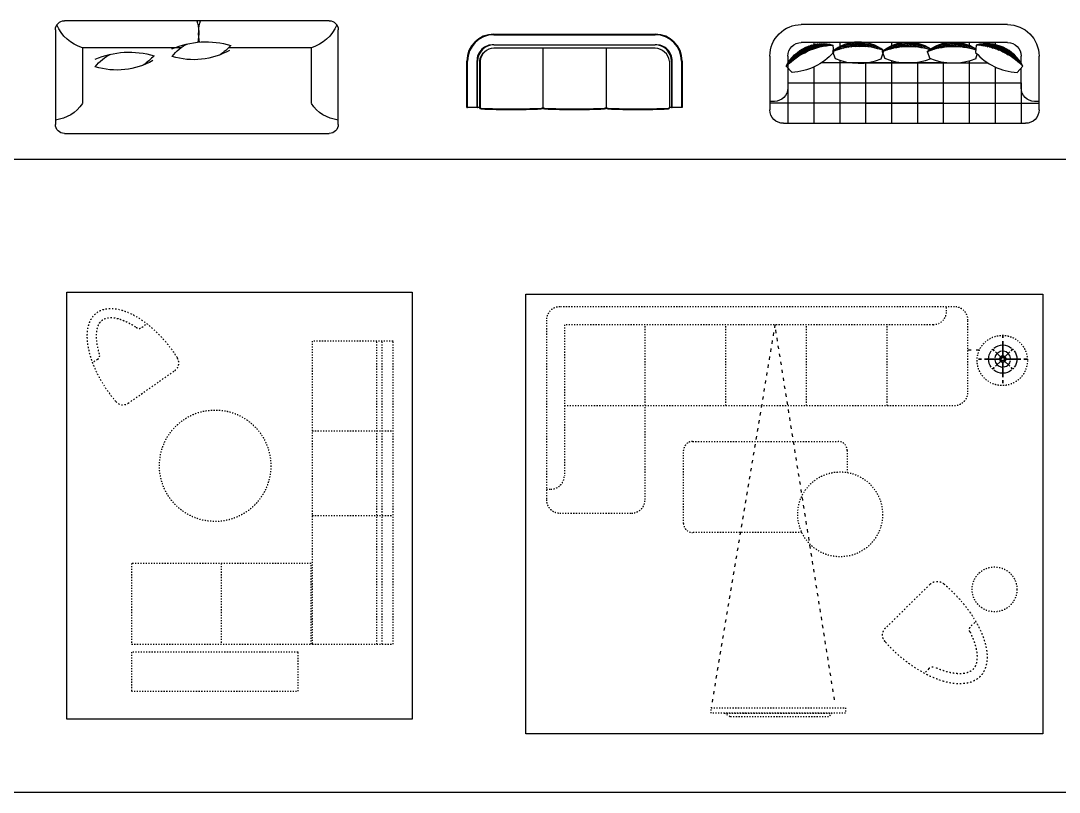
# Model space of a CAD drawing. Extents: x 185064 to 343242, y -369192 to -264966.
# Drawn here: x 211169 to 222746, y -288729 to -280131 of the extents above; entities that cross this region are included whole.
import ezdxf

# ---------------------------------------------------------------- set-up
doc = ezdxf.new("R2010")
doc.units = 0
doc.linetypes.add('ACAD_ISO03W100', pattern=[30, 12, -18])
for name, color, linetype in [('I-FURNITURE', 51, 'Continuous'), ('J--家具', 255, 'Continuous'), ('平面布制', 25, 'Continuous'), ('打印框', 4, 'Continuous')]:
    doc.layers.add(name, color=color, linetype=linetype)

# ---------------------------------------------------------------- blocks, each defined once
blk = doc.blocks.new('AERYSRT')
at = {"layer": 'J--家具', "color": 1, "linetype": 'ACAD_ISO03W100', "lineweight": -2}
for p, q in [((471440.4, -511193.6), (471428.7, -511140.2)), ((471581.6, -511689.7), (471600.2, -511741.1))]:
    blk.add_line(p, q, dxfattribs=at)
at = {"layer": 'J--家具', "color": 3, "linetype": 'ACAD_ISO03W100', "lineweight": -2}
blk.add_line((470956.6, -511325.3), (471096.3, -511841.3), dxfattribs=at)
at = {"layer": 'J--家具', "color": 1, "linetype": 'ACAD_ISO03W100', "lineweight": -2}
for centre, radius, start, end in [((471482.6, -511184.4), 43.2, 192.28036, 267.17649), ((471624.9, -511675), 45.6, 122.30093, 198.76694)]:
    blk.add_arc(centre, radius, start, end, dxfattribs=at)
at = {"layer": 'J--家具', "color": 3, "linetype": 'ACAD_ISO03W100', "lineweight": -2}
for centre, start, end in [((471040, -511302.7), 110.54431, 195.15191), ((471179.7, -511818.7), 195.15191, 282.29925)]:
    blk.add_arc(centre, 86.4, start, end, dxfattribs=at)
at = {"layer": 'J--家具', "color": 3, "linetype": 'ACAD_ISO03W100', "lineweight": -2, "extrusion": (0, 0, -1)}
blk.add_ellipse((471195.2, -511535.5), major_axis=(-660.2, -199.1), ratio=0.517387, start_param=1.444299, end_param=4.862697, dxfattribs=at)
at = {"layer": 'J--家具', "color": 1, "linetype": 'ACAD_ISO03W100', "lineweight": -2}
blk.add_open_spline([(471480.5, -511227.6), (471487.9, -511227.9), (471495.2, -511228.4), (471522, -511230.5), (471540.9, -511232.7), (471576.8, -511238.5), (471593.8, -511242.1), (471625.7, -511250.4), (471640.6, -511255.1), (471665.4, -511264.4), (471675.7, -511268.9), (471694.6, -511278.3), (471703.3, -511283.2), (471719, -511293.4), (471726, -511298.6), (471737.3, -511308.1), (471741.9, -511312.4), (471750, -511321.1), (471753.6, -511325.4), (471759.8, -511334), (471762.5, -511338.3), (471767.2, -511346.9), (471769.1, -511351.2), (471772.3, -511359.9), (471773.6, -511364.3), (471775.6, -511373.4), (471776.3, -511378.1), (471777.1, -511387.9), (471777.1, -511393), (471776.5, -511403.8), (471775.8, -511409.4), (471773.6, -511421.2), (471772.1, -511427.4), (471768.2, -511440.3), (471765.8, -511447), (471759.9, -511460.9), (471756.4, -511468.1), (471748.5, -511482.8), (471744, -511490.4), (471733.9, -511505.7), (471728.3, -511513.6), (471716.1, -511529.4), (471709.4, -511537.5), (471692, -511557.2), (471680.6, -511568.9), (471655.8, -511592.2), (471642.4, -511603.9), (471619.2, -511622.5), (471610, -511629.5), (471600.5, -511636.4)], degree=3, knots=[2.173703, 2.173703, 2.173703, 2.173703, 2.214619, 2.214619, 2.325785, 2.325785, 2.43695, 2.43695, 2.548116, 2.548116, 2.637557, 2.637557, 2.726998, 2.726998, 2.81644, 2.81644, 2.889588, 2.889588, 2.962736, 2.962736, 3.035884, 3.035884, 3.109032, 3.109032, 3.18218, 3.18218, 3.255328, 3.255328, 3.328476, 3.328476, 3.401624, 3.401624, 3.474772, 3.474772, 3.54792, 3.54792, 3.621068, 3.621068, 3.694216, 3.694216, 3.767364, 3.767364, 3.840512, 3.840512, 3.945709, 3.945709, 4.050906, 4.050906, 4.11557, 4.11557, 4.11557, 4.11557], dxfattribs=at)
blk = doc.blocks.new('A$C618E4D5E')
at = {"layer": 'J--家具', "color": 3, "linetype": 'ACAD_ISO03W100', "lineweight": -2}
blk.add_line((2.6, 185.1), (142.3, 701.1), dxfattribs=at)
at = {"layer": 'J--家具', "color": 1, "linetype": 'ACAD_ISO03W100', "lineweight": -2}
for p, q in [((627.6, 549.5), (646.1, 600.9)), ((486.3, 53.4), (474.7, 0))]:
    blk.add_line(p, q, dxfattribs=at)
at = {"layer": 'J--家具', "color": 3, "linetype": 'ACAD_ISO03W100', "lineweight": -2}
for centre, start, end in [((225.7, 678.5), 77.70075, 164.84809), ((86, 162.5), 164.84809, 249.45569)]:
    blk.add_arc(centre, 86.4, start, end, dxfattribs=at)
at = {"layer": 'J--家具', "color": 1, "linetype": 'ACAD_ISO03W100', "lineweight": -2}
for centre, radius, start, end in [((670.8, 534.8), 45.6, 161.23306, 237.69907), ((528.5, 44.2), 43.2, 92.82351, 167.71964)]:
    blk.add_arc(centre, radius, start, end, dxfattribs=at)
at = {"layer": 'J--家具', "color": 3, "linetype": 'ACAD_ISO03W100', "lineweight": -2}
blk.add_ellipse((241.1, 395.3), major_axis=(-660.2, 199.1), ratio=0.517387, start_param=1.444299, end_param=4.862697, dxfattribs=at)
at = {"layer": 'J--家具', "color": 1, "linetype": 'ACAD_ISO03W100', "lineweight": -2}
blk.add_open_spline([(526.4, 87.4), (533.8, 87.7), (541.2, 88.2), (568, 90.3), (586.8, 92.5), (622.7, 98.3), (639.8, 101.9), (671.7, 110.2), (686.6, 114.9), (711.4, 124.2), (721.7, 128.7), (740.6, 138.1), (749.3, 143), (764.9, 153.2), (772, 158.4), (783.3, 167.9), (787.8, 172.2), (796, 180.9), (799.5, 185.2), (805.8, 193.8), (808.5, 198.1), (813.1, 206.7), (815.1, 211), (818.3, 219.7), (819.6, 224.1), (821.6, 233.2), (822.3, 237.9), (823, 247.7), (823.1, 252.8), (822.5, 263.6), (821.8, 269.2), (819.6, 281), (818.1, 287.2), (814.2, 300.1), (811.7, 306.8), (805.8, 320.7), (802.4, 327.9), (794.4, 342.6), (789.9, 350.2), (779.9, 365.6), (774.3, 373.4), (762.1, 389.2), (755.4, 397.3), (737.9, 417), (726.5, 428.7), (701.7, 452), (688.3, 463.7), (665.1, 482.3), (655.9, 489.3), (646.4, 496.2)], degree=3, knots=[2.173703, 2.173703, 2.173703, 2.173703, 2.214619, 2.214619, 2.325785, 2.325785, 2.43695, 2.43695, 2.548116, 2.548116, 2.637557, 2.637557, 2.726998, 2.726998, 2.81644, 2.81644, 2.889588, 2.889588, 2.962736, 2.962736, 3.035884, 3.035884, 3.109032, 3.109032, 3.18218, 3.18218, 3.255328, 3.255328, 3.328476, 3.328476, 3.401624, 3.401624, 3.474772, 3.474772, 3.54792, 3.54792, 3.621068, 3.621068, 3.694216, 3.694216, 3.767364, 3.767364, 3.840512, 3.840512, 3.945709, 3.945709, 4.050906, 4.050906, 4.11557, 4.11557, 4.11557, 4.11557], dxfattribs=at)
blk = doc.blocks.new('wetaet')
at = {"color": 1, "linetype": 'ACAD_ISO03W100', "lineweight": -2}
for points in [[(432460, -493282), (432460, -493222), (433960, -493222), (433960, -493282)], [(432605, -493282), (433811, -493282), (433769, -493322), (432671, -493322)]]:
    blk.add_lwpolyline(points, close=True, dxfattribs=at)
blk = doc.blocks.new('WERAWERAWE')
at = {"color": 8, "linetype": 'Continuous'}
for p, q in [((106863.5, -18799.3), (106863.5, -18775)), ((106863.5, -18775), (106863.5, -18799.3)), ((106863.5, -18944.5), (106863.5, -18823.6)), ((106863.5, -18823.6), (106863.5, -18944.5)), ((106805.5, -18911.4), (106853.6, -18959.5)), ((106853.6, -18959.5), (106805.5, -18911.4)), ((106873.5, -18959.5), (106921.6, -18911.4)), ((106921.6, -18911.4), (106873.5, -18959.5)), ((106931.2, -18901.8), (106940.9, -18892.1)), ((106940.9, -18892.1), (106931.2, -18901.8)), ((106669.1, -18969.4), (106693.4, -18969.4)), ((106693.4, -18969.4), (106669.1, -18969.4)), ((106717.7, -18969.4), (106838.6, -18969.4)), ((106838.6, -18969.4), (106717.7, -18969.4)), ((106805.5, -19027.5), (106853.6, -18979.4)), ((106853.6, -18979.4), (106805.5, -19027.5)), ((106863.5, -19115.3), (106863.5, -18994.4)), ((106863.5, -18994.4), (106863.5, -19115.3)), ((106873.5, -18979.4), (106921.6, -19027.5)), ((106921.6, -19027.5), (106873.5, -18979.4)), ((106888.5, -18969.4), (107009.4, -18969.4)), ((107009.4, -18969.4), (106888.5, -18969.4)), ((107058, -18969.4), (107033.7, -18969.4)), ((107033.7, -18969.4), (107058, -18969.4)), ((106863.5, -19163.9), (106863.5, -19139.6)), ((106863.5, -19139.6), (106863.5, -19163.9))]:
    blk.add_line(p, q, dxfattribs=at)
at = {"color": 3, "linetype": 'Continuous'}
for p, q in [((106786.2, -18892.1), (106795.9, -18901.8)), ((106795.9, -18901.8), (106786.2, -18892.1)), ((106786.2, -19046.8), (106795.9, -19037.1)), ((106795.9, -19037.1), (106786.2, -19046.8)), ((106931.2, -19037.1), (106940.9, -19046.8)), ((106940.9, -19046.8), (106931.2, -19037.1))]:
    blk.add_line(p, q, dxfattribs=at)
for major_axis, start_param, end_param in [((-113.9, 0.4), -0.613826, 0.003279), ((111.3, 24.3), 2.125594, 2.22504), ((111.3, 24.3), 2.125594, 2.22504), ((113.9, 0), 0.888609, 2.25296), ((-111.2, 24.8), 4.06263, 4.162076), ((113.9, 0.4), -0.003338, 0.613767), ((113.9, 0.4), 3.138263, 3.755368), ((-113.9, 0.4), 2.527791, 3.144896), ((-111.3, 24.5), 0.918242, 1.017688), ((-111.3, 24.5), 0.918242, 1.017688), ((113.9, 0), 4.03019, 5.394541), ((111.2, 24.6), -1.01888, -0.919434), ((111.2, 24.6), -1.01888, -0.919434)]:
    blk.add_ellipse((106863.5, -18969.4), major_axis=major_axis, ratio=1, start_param=start_param, end_param=end_param, dxfattribs=at)
at = {"color": 8, "linetype": 'Continuous', "extrusion": (0, 0, -1)}
for major_axis, start_param, end_param in [((45.3, 45.3), 4.030214, 5.394564), ((45.3, 45.3), -0.801005, -0.701559), ((45.3, 45.3), -0.801005, -0.701559), ((45.3, 45.3), -0.617105, 0), ((46, 44.7), -0.014483, 0.602622), ((45.3, 45.3), 3.843152, 3.942598), ((45.3, 45.3), 3.843152, 3.942598), ((46, 44.7), 3.127109, 3.744214), ((10.2, 9.6), 4.712363, 10.995548), ((9.91, 9.91), 3.372739, 4.481242), ((9.91, 9.91), -1.33965, -0.231147), ((9.91, 9.91), 1.801943, 2.910446), ((45.3, 45.3), 0.888621, 2.252972), ((9.91, 9.91), 0.231147, 1.33965), ((45.3, 45.3), 0.701559, 0.801005), ((45.3, 45.3), 0.701559, 0.801005), ((45.3, 45.3), 2.524488, 3.141593), ((45.3, 45.3), 2.340587, 2.440033), ((45.3, 45.3), 2.340587, 2.440033)]:
    blk.add_ellipse((106863.5, -18969.4), major_axis=major_axis, ratio=1, start_param=start_param, end_param=end_param, dxfattribs=at)
at = {"color": 1, "linetype": 'Continuous'}
blk.add_ellipse((106863.5, -18969.4), major_axis=(-111.2, 24.8), ratio=1, start_param=4.06263, end_param=4.162076, dxfattribs=at)
at = {"color": 8, "linetype": 'Continuous'}
for major_axis, start_param, end_param in [((-24.9, 0), 3.141593, 9.424778), ((24.9, 0.3), 1.789211, 2.897713), ((-24.9, 0.3), 0.243913, 1.352416), ((12.5, 0.1), 1.791898, 2.9004), ((-12.5, 0.1), 0.240329, 1.348832), ((-12.5, 0.1), 3.382057, 4.49056), ((12.5, 0.1), -1.349407, -0.240905), ((-24.9, 0.3), 3.385683, 4.494186), ((24.9, 0.3), -1.352603, -0.2441)]:
    blk.add_ellipse((106863.5, -18969.4), major_axis=major_axis, ratio=1, start_param=start_param, end_param=end_param, dxfattribs=at)
blk = doc.blocks.new('QWERWE')
at = {"layer": '打印框', "color": 3}
for p, q in [((223287, -295229), (226240, -295229)), ((223187, -296384), (223187, -295329)), ((226340, -295329), (226340, -296384)), ((223487, -296184), (223487, -295564)), ((226040, -295564), (226040, -296184)), ((224588, -296184), (223487, -296184)), ((226040, -296184), (225117, -296184)), ((226240, -296484), (223287, -296484))]:
    blk.add_line(p, q, dxfattribs=at)
for centre, radius, start, end in [((223287, -295329), 100, 90, 180), ((226240, -295329), 100, 0, 90), ((223138, -295793), 418, 33.3143, 83.2285), ((226389, -295793), 418, 96.7715, 146.6857), ((223872, -296755), 820, 60.7735, 107.0609), ((224002, -295693), 464, 216.9542, 244.9997), ((223666, -296684), 856, 43.5168, 54.2615), ((224011, -295147), 987, 247.2366, 286.2208), ((224728, -296870), 820, 60.7735, 107.0609), ((224858, -295807), 464, 216.9542, 244.9997), ((224522, -296799), 856, 43.5168, 54.2615), ((223616, -296613), 448, 106.7095, 157.1266), ((224867, -295262), 987, 247.2366, 286.2208), ((224265, -296343), 519, 344.1276, 10.8975), ((225302, -296343), 519, 169.2769, 195.8724), ((225911, -296613), 448, 22.8734, 73.2905), ((223287, -296384), 100, 180, 270), ((226240, -296384), 100, 270, 0)]:
    blk.add_arc(centre, radius, start, end, dxfattribs=at)
blk = doc.blocks.new('aWTat')
at = {"layer": '平面布制', "color": 3, "ltscale": 0.5}
for p, q in [((-80839.5, -107792.6, -34.9), (-80820, -107797, -34.9)), ((-80828.4, -107785.4, -34.9), (-80801.3, -107791.5, -34.9)), ((-80816.8, -107778.2, -34.9), (-80781.4, -107786.2, -34.9)), ((-80804.4, -107771.3, -34.9), (-80760.1, -107781.3, -34.9)), ((-80791.2, -107764.5, -34.9), (-80737, -107776.7, -34.9)), ((-80777.1, -107757.9, -34.9), (-80711.6, -107772.7, -34.9)), ((-80761.9, -107751.6, -34.9), (-80683.2, -107769.4, -34.9)), ((-80745.3, -107745.6, -34.9), (-80650.5, -107767, -34.9)), ((-80727.2, -107739.9, -34.9), (-80610.5, -107766.3, -34.9)), ((-80706.9, -107734.7, -34.9), (-80553.9, -107769.3, -34.9)), ((-80683.7, -107730.2, -34.9), (-80401.4, -107794, -34.9)), ((-80656.1, -107726.7, -34.9), (-80424.8, -107778.9, -34.9)), ((-80618.2, -107726.4), (-80455.3, -107763.2)), ((-80867.7, -107814), (-80841.8, -107878.8)), ((-80859.8, -107807.6, -34.9), (-80854.3, -107808.8, -34.9)), ((-80849.9, -107800, -34.9), (-80837.6, -107802.8, -34.9)), ((-80406.5, -107884.8), (-80380.8, -107809.3)), ((-80385.5, -107808.3), (-80380.8, -107809.3))]:
    blk.add_line(p, q, dxfattribs=at)
for centre, radius, start, end in [((-80621.4, -108110.9), 385.8, 51.41723, 129.67002), ((-80618.3, -108441.9), 675.7, 69.42235, 111.6649), ((-80617.1, -107379.2), 547.8, 245.78474, 292.6179)]:
    blk.add_arc(centre, radius, start, end, dxfattribs=at)
blk = doc.blocks.new('WEWE')
at = {"color": 3}
for p, q in [((223398, -297490), (223998, -297490)), ((223473, -298557), (223473, -297490)), ((223493, -297490), (223493, -297540)), ((223248, -300340), (223248, -297640)), ((223698, -297690), (223248, -297690)), ((223643, -297690), (223864, -297690)), ((223698, -300290), (223698, -297690)), ((223919, -297690), (223998, -297690)), ((223923, -297693), (223923, -297690)), ((224148, -297840), (224148, -300140)), ((224348, -297840), (224348, -300140)), ((223875, -297979), (223248, -297979)), ((224148, -297979), (224125, -297979)), ((223923, -298557), (223923, -298066)), ((223942, -298268), (223248, -298268)), ((224148, -298268), (224118, -298268)), ((223926, -298557), (223248, -298557)), ((223473, -299423), (223473, -298557)), ((223473, -298557), (223473, -299423)), ((223923, -299423), (223923, -298557)), ((223923, -298557), (223923, -299423)), ((224148, -298557), (224140, -298557)), ((223925, -298845), (223248, -298845)), ((224148, -298845), (224142, -298845)), ((223944, -299134), (223248, -299134)), ((223944, -299134), (223248, -299134)), ((224148, -299134), (224114, -299134)), ((224148, -299134), (224114, -299134)), ((223921, -299423), (223248, -299423)), ((223921, -299423), (223248, -299423)), ((223473, -299423), (223473, -300490)), ((223923, -299423), (223923, -299914)), ((224148, -299423), (224147, -299423)), ((224148, -299423), (224147, -299423)), ((223952, -299712), (223248, -299712)), ((224148, -299712), (224101, -299712)), ((223875, -300001), (223248, -300001)), ((224148, -300001), (224125, -300001)), ((223698, -300290), (223248, -300290)), ((223998, -300290), (223643, -300290)), ((223923, -300287), (223923, -300290)), ((223998, -300490), (223398, -300490)), ((223493, -300440), (223493, -300490))]:
    blk.add_line(p, q, dxfattribs=at)
for centre, radius, start, end in [((223398, -297640), 150, 90, 180), ((223998, -297840), 350, 0, 90), ((223643, -297540), 150, 180, 270), ((223998, -297840), 150, 0, 90), ((223998, -300140), 150, 270, 0), ((223998, -300140), 350, 270, 0), ((223643, -300440), 150, 90, 180), ((223398, -300340), 150, 180, 270)]:
    blk.add_arc(centre, radius, start, end, dxfattribs=at)
at = {"layer": '平面布制', "color": 3, "ltscale": 0.5}
for p, q in [((223968, -298195), (224018, -298178)), ((224147, -298522, -41), (224076, -298195, -41)), ((224152, -298490, -41), (224092, -298217, -41)), ((224152, -298445), (224111, -298253)), ((224142, -298549, -41), (224102, -298369, -41)), ((224136, -298573, -41), (224106, -298436, -41)), ((224114, -298632, -41), (224097, -298554, -41)), ((224121, -298614, -41), (224101, -298521, -41)), ((224129, -298594, -41), (224104, -298483, -41)), ((224073, -298705, -41), (224068, -298682, -41)), ((224081, -298692, -41), (224074, -298660, -41)), ((224090, -298678, -41), (224081, -298636, -41)), ((224098, -298664, -41), (224087, -298611, -41)), ((224106, -298648, -41), (224092, -298584, -41)), ((224047, -298738), (223971, -298707)), ((224055, -298728, -41), (224053, -298722, -41)), ((224064, -298717, -41), (224061, -298702, -41)), ((224147, -299024, -41), (224076, -298699, -41)), ((224152, -298992, -41), (224092, -298720, -41)), ((224152, -298947), (224111, -298756)), ((224142, -299052, -41), (224102, -298871, -41)), ((224121, -299116, -41), (224101, -299024, -41)), ((224129, -299097, -41), (224104, -298985, -41)), ((224136, -299075, -41), (224106, -298938, -41)), ((224090, -299180, -41), (224081, -299139, -41)), ((224098, -299166, -41), (224087, -299114, -41)), ((224106, -299151, -41), (224092, -299087, -41)), ((224114, -299134, -41), (224097, -299057, -41)), ((224047, -299240), (223971, -299209)), ((224055, -299231, -41), (224053, -299224, -41)), ((224064, -299219, -41), (224061, -299205, -41)), ((224073, -299207, -41), (224068, -299184, -41)), ((224081, -299194, -41), (224074, -299162, -41))]:
    blk.add_line(p, q, dxfattribs=at)
for centre, radius, start, end in [((224561, -298447), 644, 156.9496, 203.7828), ((223700, -298445), 454, 319.8975, 33.5456), ((223311, -298439), 795, 337.9026, 17.8452), ((224561, -298949), 644, 156.9496, 203.7828), ((223700, -298948), 454, 319.8975, 33.6148), ((223311, -298941), 795, 337.9026, 17.0948)]:
    blk.add_arc(centre, radius, start, end, dxfattribs=at)
at = {"color": 3, "yscale": 1.175999999999999, "zscale": 1.175999999999999}
for p, xscale, rotation in [((298968, -158487), -1.175999999999999, 294.9473022343), ((351551, -205652), -1.175999999999999, 269.5675186856786), ((298968, -439492), 1.175999999999999, 245.0526977657)]:
    blk.add_blockref('aWTat', p, dxfattribs=dict(at, xscale=xscale, rotation=rotation))
blk = doc.blocks.new('A$C46D94BDE')
at = {"layer": 'I-FURNITURE', "color": 3}
for p, q in [((-797, 6), (703, 6)), ((-797, 0), (703, 0)), ((-797, -94), (703, -94)), ((-1047, -674), (-1047, -244)), ((-1041, -674), (-1041, -244)), ((-953, -674), (-953, -244)), ((-947, -674), (-947, -244)), ((853, -244), (853, -674)), ((859, -674), (859, -244)), ((947, -244), (947, -674)), ((953, -244), (953, -674)), ((-953, -674), (-1041, -674)), ((-930.3, -674), (-947, -674)), ((853, -674), (836.4, -674)), ((953, -674), (859, -674))]:
    blk.add_line(p, q, dxfattribs=at)
at = {"layer": 'I-FURNITURE', "color": 1}
for p, q in [((703, -124), (-797, -124)), ((-341.3, -124), (-341.3, -674)), ((247.7, -124), (247.7, -674.9)), ((-930.3, -244), (-930.3, -674)), ((-924.3, -244), (-924.3, -674)), ((836.4, -244), (836.4, -675))]:
    blk.add_line(p, q, dxfattribs=at)
at = {"layer": 'I-FURNITURE', "color": 3}
for centre, radius, start, end in [((-797, -244), 250, 90, 180), ((-797, -244), 244, 90, 180), ((703, -244), 250, 0, 90), ((703, -244), 244, 0, 90), ((-806.8, -239.9), 146.3, 86.16648, 181.58691), ((-797, -244), 150, 90, 180), ((703, -244), 150, 0, 90), ((713.1, -239.9), 146.3, 358.41309, 93.83352), ((-1044, -674), 3, 180, 0), ((-950, -674), 3, 180, 0), ((-915.3, -674), 15, 180, 270), ((-915.3, -674), 9, 180, 270), ((-356.3, -674), 15, 270, 0), ((-356, -666.5), 16.5, 269.04472, 332.88279), ((-323.3, -660.9), 22.3, 215.90625, 262.16624), ((-326.3, -674), 15, 180, 270), ((222.1, -648.4), 36.2, 287.03917, 314.97415), ((232.7, -674), 15, 270, 0), ((262.7, -674), 15, 180, 270), ((273.4, -648.2), 36.4, 225.14947, 252.92302), ((821.9, -674.5), 14.5, 269.17439, 1.99353), ((822.2, -667.3), 15.7, 268.19668, 334.76632), ((856, -674), 3, 180, 0), ((-635.8, 7109.6), 7803.6, 267.9474, 272.0526), ((-635.8, 7109.6), 7797.6, 267.9474, 272.0526), ((-46.8, 7109.6), 7803.6, 267.9474, 272.0526), ((-46.8, 7109.6), 7797.6, 267.9474, 272.0526), ((542.2, 7109.6), 7803.6, 267.9474, 272.0526), ((542.2, 7109.6), 7797.6, 267.9474, 272.0526)]:
    blk.add_arc(centre, radius, start, end, dxfattribs=at)
at = {"layer": 'I-FURNITURE', "color": 1}
for centre, radius, start, end in [((-812.3, -255.4), 118.6, 126.601, 174.16536), ((-791.4, -257.5), 133.6, 92.3968, 174.20543), ((692.2, -270.1), 146.5, 10.25609, 85.7706)]:
    blk.add_arc(centre, radius, start, end, dxfattribs=at)

msp = doc.modelspace()

# ---------------------------------------------------------------- linework, layer by layer
at = {"color": 8}
for p, q in [((185064, -281673), (343242, -281673)), ((185064, -288729), (343242, -288729))]:
    msp.add_line(p, q, dxfattribs=at)
at = {"color": 3, "linetype": 'ACAD_ISO03W100', "lineweight": -2}
for p, q in [((221579, -283318), (217179, -283318)), ((221490, -283368), (221490, -283318)), ((217029, -283468), (217029, -285468)), ((221729, -284268), (221729, -283468)), ((221340, -283518), (217229, -283518)), ((217229, -283518), (217229, -285201)), ((218129, -285468), (218129, -284418)), ((218129, -284418), (221579, -284418)), ((217029, -285351), (217079, -285351)), ((217179, -285618), (217979, -285618))]:
    msp.add_line(p, q, dxfattribs=at)
at = {"color": 1, "linetype": 'ACAD_ISO03W100', "lineweight": -2}
for p, q in [((218129, -284418), (218129, -283518)), ((219029, -284418), (219029, -283518)), ((219929, -284418), (219929, -283518)), ((220829, -284418), (220829, -283518)), ((217229, -284418), (218129, -284418))]:
    msp.add_line(p, q, dxfattribs=at)
at = {"color": 250, "linetype": 'ACAD_ISO03W100', "lineweight": -2, "ltscale": 3}
for p, q in [((219577, -283518, 0), (218865, -287788, 0)), ((220241, -287700, 0), (219577, -283518, 0))]:
    msp.add_line(p, q, dxfattribs=at)
at = {"color": 1, "linetype": 'ACAD_ISO03W100'}
for p, q in [((215139, -287080), (215139, -283700)), ((215199, -287080), (215199, -283700)), ((214419, -284702), (215319, -284702)), ((214419, -285643), (215319, -285643)), ((213405, -286180), (213405, -287080))]:
    msp.add_line(p, q, dxfattribs=at)
at = {"color": 8}
for points in [[(211683, -283156), (215533, -283156), (215533, -287916), (211683, -287916)], [(216799, -283179), (222565, -283179), (222565, -288079), (216799, -288079)]]:
    msp.add_lwpolyline(points, close=True, dxfattribs=at)
at = {"color": 3, "linetype": 'ACAD_ISO03W100'}
for points in [[(214419, -287080), (215319, -287080), (215319, -283700), (214419, -283700)], [(212405, -286180), (212405, -287080), (214405, -287080), (214405, -286180)]]:
    msp.add_lwpolyline(points, close=True, dxfattribs=at)
at = {"color": 8, "linetype": 'ACAD_ISO03W100', "lineweight": -2, "ltscale": 3}
msp.add_lwpolyline([(221729, -283798), (221858, -283798)], dxfattribs=at)
at = {"color": 3, "linetype": 'ACAD_ISO03W100', "lineweight": -2}
msp.add_lwpolyline([(219876, -285834), (218659, -285834, -0.414214), (218559, -285734), (218559, -284919, -0.414214), (218659, -284819), (220282, -284819, -0.414214), (220382, -284919), (220382, -285165)], format="xyb", dxfattribs=at)
at = {"color": 1, "linetype": 'ACAD_ISO03W100'}
msp.add_lwpolyline([(214260, -287166), (212402, -287166), (212402, -287604), (214260, -287604)], close=True, dxfattribs=at)
at = {"color": 1, "linetype": 'ACAD_ISO03W100', "lineweight": -2}
for centre, radius in [((222111, -283917), 280), ((220304, -285632), 473), ((222025, -286468), 250)]:
    msp.add_circle(centre, radius, dxfattribs=at)
at = {"color": 1, "linetype": 'ACAD_ISO03W100'}
msp.add_circle((213336, -285090), 621, dxfattribs=at)
at = {"color": 3, "linetype": 'ACAD_ISO03W100', "lineweight": -2}
for centre, start, end in [((217179, -283468), 90, 180), ((221340, -283368), 270, 0), ((221579, -283468), 0, 90), ((221579, -284268), 270, 0), ((217079, -285201), 270, 0), ((217179, -285468), 180, 270), ((217979, -285468), 270, 0)]:
    msp.add_arc(centre, 150, start, end, dxfattribs=at)

# ---------------------------------------------------------------- block references
at = {"xscale": -1, "rotation": 180}
msp.add_blockref('QWERWE', (-11631, -576615), dxfattribs=at)
at = {"color": 1, "xscale": -1, "rotation": 270}
msp.add_blockref('WEWE', (520011, -504522), dxfattribs=at)
at = {"xscale": 1.199999999997088, "yscale": 1.199999999997088, "zscale": 1.199999999999999}
msp.add_blockref('A$C46D94BDE', (217399, -280287), dxfattribs=at)
at = {"color": 6, "xscale": 1.187999999999993, "yscale": 1.187999999999993, "zscale": 1.187999999999993, "rotation": 109.7968314218847}
msp.add_blockref('AERYSRT', (-169693, -1016559), dxfattribs=at)
at = {"color": 8, "xscale": -1.382400000002235, "yscale": 1.382400000002235, "zscale": 1.3824, "rotation": 180}
msp.add_blockref('WERAWERAWE', (74388, -310125), dxfattribs=at)
at = {"lineweight": -2, "xscale": -1.3, "yscale": 1.3, "zscale": 1.3, "rotation": 119.3300556179782}
msp.add_blockref('A$C618E4D5E', (221515, -286290), dxfattribs=at)
at = {"lineweight": -2}
msp.add_blockref('wetaet', (-213595, 205435, 0), dxfattribs=at)

doc.saveas('drawing.dxf')
